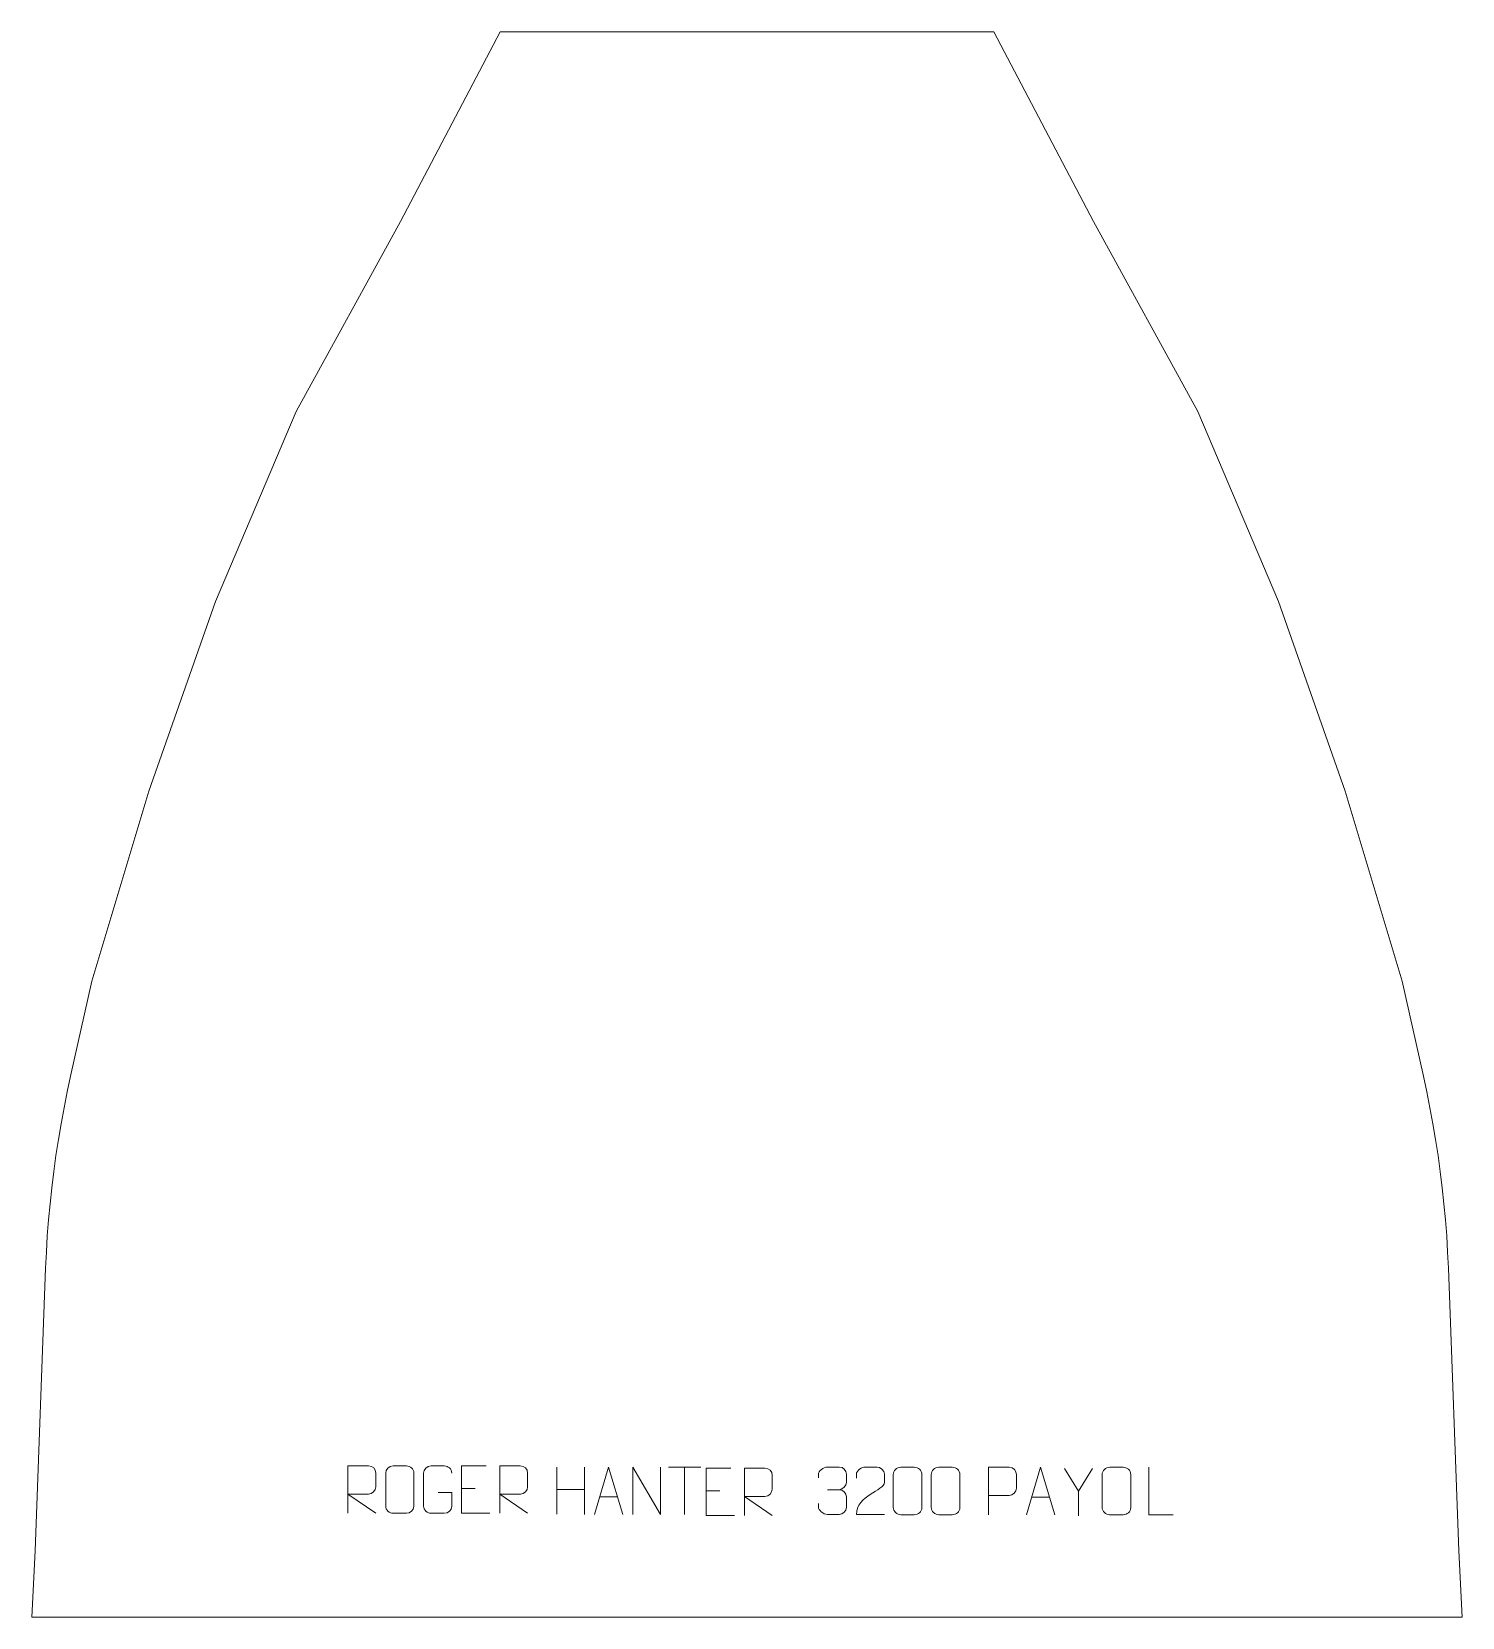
# Model space of a CAD drawing. Header units: millimetres. Extents: x -395 to 358, y 485 to 1320.
import ezdxf

# ---------------------------------------------------------------- set-up
doc = ezdxf.new("R2010")
doc.units = ezdxf.units.MM
doc.header["$MEASUREMENT"] = 0
doc.layers.add('layer 1', color=7, linetype='Continuous')

msp = doc.modelspace()

# ---------------------------------------------------------------- linework, layer by layer
at = {"layer": 'layer 1', "color": 242, "lineweight": 9}
msp.add_open_spline([(-148.6131, 1319.6731), (-148.6131, 1319.6731), (111.3865, 1319.6731), (111.3865, 1319.6731), (111.3865, 1319.6731), (111.3865, 1319.6731), (163.8861, 1219.6737), (163.8861, 1219.6737), (163.8861, 1219.6737), (163.8861, 1219.6737), (218.8858, 1119.673), (218.8858, 1119.673), (218.8858, 1119.673), (218.8858, 1119.673), (261.3863, 1019.6735), (261.3863, 1019.6735), (261.3863, 1019.6735), (261.3863, 1019.6735), (296.3862, 919.6731), (296.3862, 919.6731), (296.3862, 919.6731), (296.3862, 919.6731), (326.3868, 819.6737), (326.3868, 819.6737), (326.3868, 819.6737), (326.3868, 819.6737), (337.6361, 769.6733), (337.6361, 769.6733), (337.6361, 769.6733), (337.6361, 769.6733), (339.4423, 761.35), (339.4423, 761.35), (339.4423, 761.35), (339.4423, 761.35), (341.1207, 752.9995), (341.1207, 752.9995), (341.1207, 752.9995), (341.1207, 752.9995), (342.67, 744.6242), (342.67, 744.6242), (342.67, 744.6242), (342.67, 744.6242), (344.092, 736.2264), (344.092, 736.2264), (344.092, 736.2264), (344.092, 736.2264), (345.3848, 727.8072), (345.3848, 727.8072), (345.3848, 727.8072), (345.3848, 727.8072), (346.5486, 719.3692), (346.5486, 719.3692), (346.5486, 719.3692), (346.5486, 719.3692), (347.5836, 710.9144), (347.5836, 710.9144), (347.5836, 710.9144), (347.5836, 710.9144), (348.4885, 702.4456), (348.4885, 702.4456), (348.4885, 702.4456), (348.4885, 702.4456), (349.263, 693.964), (349.263, 693.964), (349.263, 693.964), (349.263, 693.964), (349.9077, 685.4703), (349.9077, 685.4703), (349.9077, 685.4703), (349.9077, 685.4703), (350.4224, 676.9683), (350.4224, 676.9683), (350.4224, 676.9683), (350.4224, 676.9683), (350.8066, 668.4592), (350.8066, 668.4592), (350.8066, 668.4592), (350.8066, 668.4592), (356.386, 519.6731), (356.386, 519.6731), (356.386, 519.6731), (356.386, 519.6731), (358.1365, 484.6742), (358.1365, 484.6742), (358.1365, 484.6742), (358.1365, 484.6742), (-395.3631, 484.6742), (-395.3631, 484.6742), (-395.3631, 484.6742), (-395.3631, 484.6742), (-393.6139, 519.6731), (-393.6139, 519.6731), (-393.6139, 519.6731), (-393.6139, 519.6731), (-388.0335, 668.4592), (-388.0335, 668.4592), (-388.0335, 668.4592), (-388.0335, 668.4592), (-387.6503, 676.9683), (-387.6503, 676.9683), (-387.6503, 676.9683), (-387.6503, 676.9683), (-387.1343, 685.4703), (-387.1343, 685.4703), (-387.1343, 685.4703), (-387.1343, 685.4703), (-386.4899, 693.964), (-386.4899, 693.964), (-386.4899, 693.964), (-386.4899, 693.964), (-385.715, 702.4456), (-385.715, 702.4456), (-385.715, 702.4456), (-385.715, 702.4456), (-384.8101, 710.9144), (-384.8101, 710.9144), (-384.8101, 710.9144), (-384.8101, 710.9144), (-383.7764, 719.3692), (-383.7764, 719.3692), (-383.7764, 719.3692), (-383.7764, 719.3692), (-382.6127, 727.8072), (-382.6127, 727.8072), (-382.6127, 727.8072), (-382.6127, 727.8072), (-381.3198, 736.2264), (-381.3198, 736.2264), (-381.3198, 736.2264), (-381.3198, 736.2264), (-379.8979, 744.6242), (-379.8979, 744.6242), (-379.8979, 744.6242), (-379.8979, 744.6242), (-378.3476, 752.9995), (-378.3476, 752.9995), (-378.3476, 752.9995), (-378.3476, 752.9995), (-376.6692, 761.35), (-376.6692, 761.35), (-376.6692, 761.35), (-376.6692, 761.35), (-374.863, 769.6733), (-374.863, 769.6733), (-374.863, 769.6733), (-374.863, 769.6733), (-363.6133, 819.6737), (-363.6133, 819.6737), (-363.6133, 819.6737), (-363.6133, 819.6737), (-333.6128, 919.6731), (-333.6128, 919.6731), (-333.6128, 919.6731), (-333.6128, 919.6731), (-298.6142, 1019.6735), (-298.6142, 1019.6735), (-298.6142, 1019.6735), (-298.6142, 1019.6735), (-256.1137, 1119.673), (-256.1137, 1119.673), (-256.1137, 1119.673), (-256.1137, 1119.673), (-201.114, 1219.6737), (-201.114, 1219.6737), (-201.114, 1219.6737), (-201.114, 1219.6737), (-148.6131, 1319.6731), (-148.6131, 1319.6731)], degree=3, knots=[0, 0, 0, 0, 0.02325581, 0.02325581, 0.02325581, 0.02325581, 0.04651163, 0.04651163, 0.04651163, 0.04651163, 0.06976744, 0.06976744, 0.06976744, 0.06976744, 0.09302326, 0.09302326, 0.09302326, 0.09302326, 0.11627907, 0.11627907, 0.11627907, 0.11627907, 0.13953488, 0.13953488, 0.13953488, 0.13953488, 0.1627907, 0.1627907, 0.1627907, 0.1627907, 0.18604651, 0.18604651, 0.18604651, 0.18604651, 0.20930233, 0.20930233, 0.20930233, 0.20930233, 0.23255814, 0.23255814, 0.23255814, 0.23255814, 0.25581395, 0.25581395, 0.25581395, 0.25581395, 0.27906977, 0.27906977, 0.27906977, 0.27906977, 0.30232558, 0.30232558, 0.30232558, 0.30232558, 0.3255814, 0.3255814, 0.3255814, 0.3255814, 0.34883721, 0.34883721, 0.34883721, 0.34883721, 0.37209302, 0.37209302, 0.37209302, 0.37209302, 0.39534884, 0.39534884, 0.39534884, 0.39534884, 0.41860465, 0.41860465, 0.41860465, 0.41860465, 0.44186047, 0.44186047, 0.44186047, 0.44186047, 0.46511628, 0.46511628, 0.46511628, 0.46511628, 0.48837209, 0.48837209, 0.48837209, 0.48837209, 0.51162791, 0.51162791, 0.51162791, 0.51162791, 0.53488372, 0.53488372, 0.53488372, 0.53488372, 0.55813953, 0.55813953, 0.55813953, 0.55813953, 0.58139535, 0.58139535, 0.58139535, 0.58139535, 0.60465116, 0.60465116, 0.60465116, 0.60465116, 0.62790698, 0.62790698, 0.62790698, 0.62790698, 0.65116279, 0.65116279, 0.65116279, 0.65116279, 0.6744186, 0.6744186, 0.6744186, 0.6744186, 0.69767442, 0.69767442, 0.69767442, 0.69767442, 0.72093023, 0.72093023, 0.72093023, 0.72093023, 0.74418605, 0.74418605, 0.74418605, 0.74418605, 0.76744186, 0.76744186, 0.76744186, 0.76744186, 0.79069767, 0.79069767, 0.79069767, 0.79069767, 0.81395349, 0.81395349, 0.81395349, 0.81395349, 0.8372093, 0.8372093, 0.8372093, 0.8372093, 0.86046512, 0.86046512, 0.86046512, 0.86046512, 0.88372093, 0.88372093, 0.88372093, 0.88372093, 0.90697674, 0.90697674, 0.90697674, 0.90697674, 0.93023256, 0.93023256, 0.93023256, 0.93023256, 0.95348837, 0.95348837, 0.95348837, 0.95348837, 1, 1, 1, 1], dxfattribs=at)
at = {"layer": 'layer 1', "color": 250, "lineweight": 9}
for points, knots in [([(-228.8298, 539.4388), (-228.8298, 539.4388), (-228.8298, 564.3923), (-228.8298, 564.3923), (-228.8298, 564.3923), (-225.235, 564.3923), (-221.6395, 564.3923), (-218.0443, 564.3923), (-218.0443, 564.3923), (-215.719, 564.3546), (-214.1617, 562.8646), (-214.1658, 560.4982), (-214.1658, 560.4982), (-214.1662, 558.4627), (-214.1662, 555.4033), (-214.1658, 553.3673), (-214.1658, 553.3673), (-214.1723, 551.4918), (-215.9846, 549.55), (-217.9941, 549.5309), (-217.9941, 549.5309), (-217.9941, 549.5309), (-228.8298, 549.5309), (-228.8298, 549.5309), (-228.8298, 549.5309), (-228.8298, 549.5309), (-214.1751, 539.4388), (-214.1751, 539.4388)], [0, 0, 0, 0, 0.125, 0.125, 0.125, 0.125, 0.25, 0.25, 0.25, 0.25, 0.375, 0.375, 0.375, 0.375, 0.5, 0.5, 0.5, 0.5, 0.625, 0.625, 0.625, 0.625, 0.75, 0.75, 0.75, 0.75, 1, 1, 1, 1]), ([(-205.0174, 564.392), (-202.6917, 564.392), (-200.3656, 564.392), (-198.0395, 564.392), (-198.0395, 564.392), (-196.0929, 564.4276), (-194.1015, 562.936), (-194.0748, 560.4984), (-194.0748, 560.4984), (-194.0752, 554.7515), (-194.0752, 549.0042), (-194.0748, 543.2565), (-194.0748, 543.2565), (-194.2146, 540.9331), (-195.8918, 539.4535), (-198.0395, 539.4427), (-198.0395, 539.4427), (-200.3714, 539.4431), (-202.7033, 539.4431), (-205.0348, 539.4427), (-205.0348, 539.4427), (-206.9598, 539.3373), (-208.9319, 541.2218), (-208.9207, 543.2391), (-208.9207, 543.2391), (-208.9204, 549.0092), (-208.9204, 554.7789), (-208.9207, 560.5482), (-208.9207, 560.5482), (-208.9165, 562.6863), (-207.1698, 564.4055), (-205.0174, 564.392)], [0, 0, 0, 0, 0.11111111, 0.11111111, 0.11111111, 0.11111111, 0.22222222, 0.22222222, 0.22222222, 0.22222222, 0.33333333, 0.33333333, 0.33333333, 0.33333333, 0.44444444, 0.44444444, 0.44444444, 0.44444444, 0.55555556, 0.55555556, 0.55555556, 0.55555556, 0.66666667, 0.66666667, 0.66666667, 0.66666667, 0.77777778, 0.77777778, 0.77777778, 0.77777778, 1, 1, 1, 1]), ([(-181.2429, 550.4245), (-181.2429, 550.4245), (-174.0748, 550.4245), (-174.0748, 550.4245), (-174.0748, 550.4245), (-174.0748, 550.4245), (-174.0748, 543.2564), (-174.0748, 543.2564), (-174.0748, 543.2564), (-174.2145, 540.933), (-175.8917, 539.4534), (-178.0395, 539.4426), (-178.0395, 539.4426), (-180.3713, 539.443), (-182.7033, 539.443), (-185.0348, 539.4426), (-185.0348, 539.4426), (-186.9597, 539.3372), (-188.9319, 541.2217), (-188.9207, 543.239), (-188.9207, 543.239), (-188.9203, 549.0091), (-188.9203, 554.7788), (-188.9207, 560.5481), (-188.9207, 560.5481), (-188.9165, 562.6862), (-187.1697, 564.4054), (-185.0174, 564.392), (-185.0174, 564.392), (-182.6917, 564.392), (-180.3656, 564.392), (-178.0395, 564.392), (-178.0395, 564.392), (-176.0928, 564.4274), (-174.1014, 562.9359), (-174.0748, 560.4982)], [0, 0, 0, 0, 0.1, 0.1, 0.1, 0.1, 0.2, 0.2, 0.2, 0.2, 0.3, 0.3, 0.3, 0.3, 0.4, 0.4, 0.4, 0.4, 0.5, 0.5, 0.5, 0.5, 0.6, 0.6, 0.6, 0.6, 0.7, 0.7, 0.7, 0.7, 0.8, 0.8, 0.8, 0.8, 1, 1, 1, 1]), ([(-156.0568, 564.3923), (-156.0568, 564.3923), (-168.9307, 564.3923), (-168.9307, 564.3923), (-168.9307, 564.3923), (-168.9307, 564.3923), (-168.9307, 539.4387), (-168.9307, 539.4387), (-168.9307, 539.4387), (-168.9307, 539.4387), (-154.0649, 539.4387), (-154.0649, 539.4387)], [0, 0, 0, 0, 0.25, 0.25, 0.25, 0.25, 0.5, 0.5, 0.5, 0.5, 1, 1, 1, 1]), ([(-148.8298, 539.4388), (-148.8298, 539.4388), (-148.8298, 564.3923), (-148.8298, 564.3923), (-148.8298, 564.3923), (-145.235, 564.3923), (-141.6395, 564.3923), (-138.0443, 564.3923), (-138.0443, 564.3923), (-135.719, 564.3546), (-134.1617, 562.8646), (-134.1658, 560.4982), (-134.1658, 560.4982), (-134.1662, 558.4627), (-134.1662, 555.4033), (-134.1658, 553.3673), (-134.1658, 553.3673), (-134.1723, 551.4918), (-135.9846, 549.55), (-137.9941, 549.5309), (-137.9941, 549.5309), (-137.9941, 549.5309), (-148.8298, 549.5309), (-148.8298, 549.5309), (-148.8298, 549.5309), (-148.8298, 549.5309), (-134.1751, 539.4388), (-134.1751, 539.4388)], [0, 0, 0, 0, 0.125, 0.125, 0.125, 0.125, 0.25, 0.25, 0.25, 0.25, 0.375, 0.375, 0.375, 0.375, 0.5, 0.5, 0.5, 0.5, 0.625, 0.625, 0.625, 0.625, 0.75, 0.75, 0.75, 0.75, 1, 1, 1, 1]), ([(-98.9682, 538.8441), (-98.9682, 538.8441), (-91.5972, 563.7976), (-91.5972, 563.7976), (-91.5972, 563.7976), (-91.5972, 563.7976), (-84.0273, 538.8441), (-84.0273, 538.8441)], [0, 0, 0, 0, 0.33333333, 0.33333333, 0.33333333, 0.33333333, 1, 1, 1, 1]), ([(-78.8251, 538.8441), (-78.8251, 538.8441), (-78.8251, 563.7976), (-78.8251, 563.7976), (-78.8251, 563.7976), (-78.8251, 563.7976), (-64.1703, 538.8441), (-64.1703, 538.8441), (-64.1703, 538.8441), (-64.1703, 538.8441), (-64.1703, 563.7976), (-64.1703, 563.7976)], [0, 0, 0, 0, 0.25, 0.25, 0.25, 0.25, 0.5, 0.5, 0.5, 0.5, 1, 1, 1, 1]), ([(-27.2079, 563.2005), (-27.2079, 563.2005), (-40.0818, 563.2005), (-40.0818, 563.2005), (-40.0818, 563.2005), (-40.0818, 563.2005), (-40.0818, 538.2469), (-40.0818, 538.2469), (-40.0818, 538.2469), (-40.0818, 538.2469), (-25.216, 538.2469), (-25.216, 538.2469)], [0, 0, 0, 0, 0.25, 0.25, 0.25, 0.25, 0.5, 0.5, 0.5, 0.5, 1, 1, 1, 1]), ([(-19.9809, 538.247), (-19.9809, 538.247), (-19.9809, 563.2005), (-19.9809, 563.2005), (-19.9809, 563.2005), (-16.3861, 563.2005), (-12.7906, 563.2005), (-9.1954, 563.2005), (-9.1954, 563.2005), (-6.8701, 563.1628), (-5.3128, 561.6728), (-5.3169, 559.3064), (-5.3169, 559.3064), (-5.3173, 557.2709), (-5.3173, 554.2115), (-5.3169, 552.1755), (-5.3169, 552.1755), (-5.3234, 550.3), (-7.1357, 548.3582), (-9.1452, 548.3391), (-9.1452, 548.3391), (-9.1452, 548.3391), (-19.9809, 548.3391), (-19.9809, 548.3391), (-19.9809, 548.3391), (-19.9809, 548.3391), (-5.3262, 538.247), (-5.3262, 538.247)], [0, 0, 0, 0, 0.125, 0.125, 0.125, 0.125, 0.25, 0.25, 0.25, 0.25, 0.375, 0.375, 0.375, 0.375, 0.5, 0.5, 0.5, 0.5, 0.625, 0.625, 0.625, 0.625, 0.75, 0.75, 0.75, 0.75, 1, 1, 1, 1]), ([(19.0081, 558.1005), (19.0081, 558.1005), (19.0081, 559.9577), (19.0081, 559.9577), (19.0081, 559.9577), (18.9938, 561.6996), (21.6583, 563.8177), (23.7174, 563.795), (23.7174, 563.795), (25.7815, 563.795), (27.8455, 563.795), (29.9092, 563.795), (29.9092, 563.795), (32.1037, 563.8038), (33.702, 561.957), (33.7464, 560.0449), (33.7464, 560.0449), (33.746, 558.6098), (33.746, 557.1747), (33.7464, 555.7392), (33.7464, 555.7392), (33.6978, 554.0857), (32.0952, 551.8557), (29.8969, 551.8657), (29.8969, 551.8657), (32.1006, 551.8545), (33.7086, 550.0513), (33.7626, 547.9918), (33.7626, 547.9918), (33.7622, 546.2071), (33.7622, 544.4224), (33.7626, 542.6373), (33.7626, 542.6373), (33.7727, 540.5759), (31.7178, 538.8128), (29.8969, 538.8209), (29.8969, 538.8209), (27.8316, 538.8212), (25.7664, 538.8212), (23.7008, 538.8209), (23.7008, 538.8209), (21.5322, 538.8324), (19.0012, 541.2326), (18.9826, 542.6944), (18.9826, 542.6944), (18.9826, 542.6944), (18.9826, 544.603), (18.9826, 544.603)], [0, 0, 0, 0, 0.07692308, 0.07692308, 0.07692308, 0.07692308, 0.15384615, 0.15384615, 0.15384615, 0.15384615, 0.23076923, 0.23076923, 0.23076923, 0.23076923, 0.30769231, 0.30769231, 0.30769231, 0.30769231, 0.38461538, 0.38461538, 0.38461538, 0.38461538, 0.46153846, 0.46153846, 0.46153846, 0.46153846, 0.53846154, 0.53846154, 0.53846154, 0.53846154, 0.61538462, 0.61538462, 0.61538462, 0.61538462, 0.69230769, 0.69230769, 0.69230769, 0.69230769, 0.76923077, 0.76923077, 0.76923077, 0.76923077, 0.84615385, 0.84615385, 0.84615385, 0.84615385, 1, 1, 1, 1]), ([(53.744, 538.8209), (48.8296, 538.8212), (43.9152, 538.8212), (39.0011, 538.8209), (39.0011, 538.8209), (39.0011, 548.7532), (53.6521, 551.3944), (53.744, 555.7047), (53.744, 555.7047), (53.7437, 557.1288), (53.7437, 558.5525), (53.744, 559.9758), (53.744, 559.9758), (53.7271, 562.0529), (51.6043, 563.7777), (49.9333, 563.795), (49.9333, 563.795), (47.8601, 563.7946), (45.7872, 563.7946), (43.7148, 563.795), (43.7148, 563.795), (41.8927, 563.8115), (39.068, 562.0194), (39.0011, 559.9258), (39.0011, 559.9258), (39.0011, 559.9258), (39.0011, 557.871), (39.0011, 557.871)], [0, 0, 0, 0, 0.125, 0.125, 0.125, 0.125, 0.25, 0.25, 0.25, 0.25, 0.375, 0.375, 0.375, 0.375, 0.5, 0.5, 0.5, 0.5, 0.625, 0.625, 0.625, 0.625, 0.75, 0.75, 0.75, 0.75, 1, 1, 1, 1]), ([(62.4095, 563.6711), (64.7756, 563.6711), (67.1421, 563.6711), (69.5086, 563.6711), (69.5086, 563.6711), (71.4891, 563.7067), (73.5151, 562.2124), (73.5422, 559.7703), (73.5422, 559.7703), (73.5418, 554.0129), (73.5418, 548.2551), (73.5422, 542.4969), (73.5422, 542.4969), (73.4001, 540.1693), (71.6937, 538.687), (69.5086, 538.6762), (69.5086, 538.6762), (67.1362, 538.6766), (64.7638, 538.6766), (62.3918, 538.6762), (62.3918, 538.6762), (60.4333, 538.5706), (58.4269, 540.4585), (58.4383, 542.4795), (58.4383, 542.4795), (58.4387, 548.2601), (58.4387, 554.0404), (58.4383, 559.8202), (58.4383, 559.8202), (58.4426, 561.9622), (60.2197, 563.6847), (62.4095, 563.6711)], [0, 0, 0, 0, 0.11111111, 0.11111111, 0.11111111, 0.11111111, 0.22222222, 0.22222222, 0.22222222, 0.22222222, 0.33333333, 0.33333333, 0.33333333, 0.33333333, 0.44444444, 0.44444444, 0.44444444, 0.44444444, 0.55555556, 0.55555556, 0.55555556, 0.55555556, 0.66666667, 0.66666667, 0.66666667, 0.66666667, 0.77777778, 0.77777778, 0.77777778, 0.77777778, 1, 1, 1, 1]), ([(82.4095, 563.6711), (84.7756, 563.6711), (87.1421, 563.6711), (89.5086, 563.6711), (89.5086, 563.6711), (91.4891, 563.7067), (93.5151, 562.2124), (93.5422, 559.7703), (93.5422, 559.7703), (93.5418, 554.0129), (93.5418, 548.2551), (93.5422, 542.4969), (93.5422, 542.4969), (93.4001, 540.1693), (91.6937, 538.687), (89.5086, 538.6762), (89.5086, 538.6762), (87.1362, 538.6766), (84.7638, 538.6766), (82.3918, 538.6762), (82.3918, 538.6762), (80.4333, 538.5706), (78.4269, 540.4585), (78.4383, 542.4795), (78.4383, 542.4795), (78.4387, 548.2601), (78.4387, 554.0404), (78.4383, 559.8202), (78.4383, 559.8202), (78.4426, 561.9622), (80.2197, 563.6847), (82.4095, 563.6711)], [0, 0, 0, 0, 0.11111111, 0.11111111, 0.11111111, 0.11111111, 0.22222222, 0.22222222, 0.22222222, 0.22222222, 0.33333333, 0.33333333, 0.33333333, 0.33333333, 0.44444444, 0.44444444, 0.44444444, 0.44444444, 0.55555556, 0.55555556, 0.55555556, 0.55555556, 0.66666667, 0.66666667, 0.66666667, 0.66666667, 0.77777778, 0.77777778, 0.77777778, 0.77777778, 1, 1, 1, 1]), ([(108.6581, 538.695), (108.6581, 538.695), (108.6581, 563.6486), (108.6581, 563.6486), (108.6581, 563.6486), (112.2531, 563.6486), (115.8484, 563.6486), (119.4438, 563.6486), (119.4438, 563.6486), (121.769, 563.6107), (123.3264, 562.1206), (123.3222, 559.7545), (123.3222, 559.7545), (123.3218, 557.7188), (123.3218, 554.6595), (123.3222, 552.6235), (123.3222, 552.6235), (123.3157, 550.7481), (121.5035, 548.8062), (119.4939, 548.7871), (119.4939, 548.7871), (119.4939, 548.7871), (108.6581, 548.7871), (108.6581, 548.7871)], [0, 0, 0, 0, 0.14285714, 0.14285714, 0.14285714, 0.14285714, 0.28571429, 0.28571429, 0.28571429, 0.28571429, 0.42857143, 0.42857143, 0.42857143, 0.42857143, 0.57142857, 0.57142857, 0.57142857, 0.57142857, 0.71428571, 0.71428571, 0.71428571, 0.71428571, 1, 1, 1, 1]), ([(128.5197, 538.6951), (128.5197, 538.6951), (135.8907, 563.6486), (135.8907, 563.6486), (135.8907, 563.6486), (135.8907, 563.6486), (143.4606, 538.6951), (143.4606, 538.6951)], [0, 0, 0, 0, 0.33333333, 0.33333333, 0.33333333, 0.33333333, 1, 1, 1, 1]), ([(163.3125, 563.0705), (163.3125, 563.0705), (155.9901, 551.1718), (155.9901, 551.1718), (155.9901, 551.1718), (155.9901, 551.1718), (155.9908, 538.1169), (155.9908, 538.1169)], [0, 0, 0, 0, 0.33333333, 0.33333333, 0.33333333, 0.33333333, 1, 1, 1, 1]), ([(172.4094, 563.6711), (174.7755, 563.6711), (177.142, 563.6711), (179.5085, 563.6711), (179.5085, 563.6711), (181.489, 563.7067), (183.515, 562.2124), (183.5421, 559.7703), (183.5421, 559.7703), (183.5417, 554.0129), (183.5417, 548.2551), (183.5421, 542.4969), (183.5421, 542.4969), (183.4, 540.1693), (181.6936, 538.687), (179.5085, 538.6762), (179.5085, 538.6762), (177.1361, 538.6766), (174.7637, 538.6766), (172.3917, 538.6762), (172.3917, 538.6762), (170.4332, 538.5706), (168.4268, 540.4585), (168.4382, 542.4795), (168.4382, 542.4795), (168.4386, 548.2601), (168.4386, 554.0404), (168.4382, 559.8202), (168.4382, 559.8202), (168.4425, 561.9622), (170.2196, 563.6847), (172.4094, 563.6711)], [0, 0, 0, 0, 0.11111111, 0.11111111, 0.11111111, 0.11111111, 0.22222222, 0.22222222, 0.22222222, 0.22222222, 0.33333333, 0.33333333, 0.33333333, 0.33333333, 0.44444444, 0.44444444, 0.44444444, 0.44444444, 0.55555556, 0.55555556, 0.55555556, 0.55555556, 0.66666667, 0.66666667, 0.66666667, 0.66666667, 0.77777778, 0.77777778, 0.77777778, 0.77777778, 1, 1, 1, 1]), ([(205.9392, 538.695), (205.9392, 538.695), (192.9901, 538.695), (192.9901, 538.695), (192.9901, 538.695), (192.9901, 538.695), (192.9901, 563.6486), (192.9901, 563.6486)], [0, 0, 0, 0, 0.33333333, 0.33333333, 0.33333333, 0.33333333, 1, 1, 1, 1])]:
    msp.add_open_spline(points, degree=3, knots=knots, dxfattribs=at)
for points in [[(-118.8194, 563.7976), (-118.8194, 563.7976), (-118.8194, 539.0201), (-118.8194, 539.0201)], [(-104.1761, 563.7976), (-104.1761, 563.7976), (-104.1761, 538.8441), (-104.1761, 538.8441)], [(-59.9913, 563.7741), (-59.9913, 563.7741), (-43.0041, 563.7741), (-43.0041, 563.7741)], [(-51.4975, 538.8441), (-51.4975, 538.8441), (-51.4975, 563.7976), (-51.4975, 563.7976)], [(155.9901, 551.1718), (155.9901, 551.1718), (148.6692, 563.0705), (148.6692, 563.0705)], [(-168.9307, 552.5126), (-168.9307, 552.5126), (-161.7626, 552.5126), (-161.7626, 552.5126)], [(-118.8194, 551.9153), (-118.8194, 551.9153), (-104.1761, 551.9157), (-104.1761, 551.9157)], [(-40.0818, 551.3208), (-40.0818, 551.3208), (-32.9137, 551.3208), (-32.9137, 551.3208)], [(23.7178, 551.8553), (23.7178, 551.8553), (29.9142, 551.8553), (29.9142, 551.8553)], [(-96.2456, 548.0935), (-96.2456, 548.0935), (-86.7499, 548.0935), (-86.7499, 548.0935)], [(131.2423, 547.9445), (131.2423, 547.9445), (140.738, 547.9445), (140.738, 547.9445)]]:
    msp.add_open_spline(points, degree=3, dxfattribs=at)

doc.saveas('drawing.dxf')
